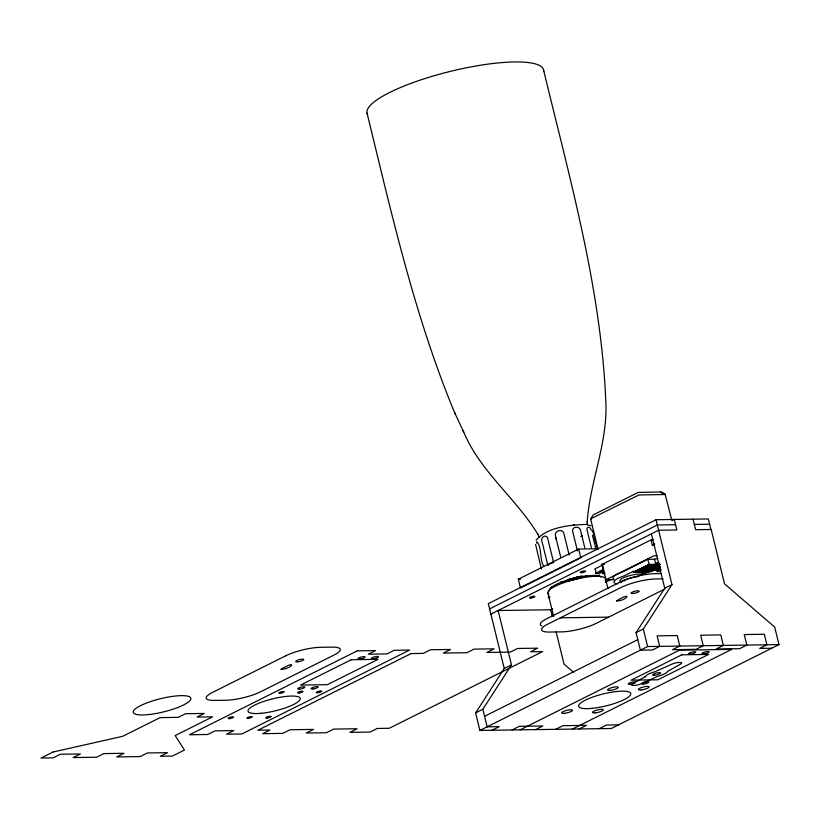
<?xml version="1.0" encoding="UTF-8"?>
<svg xmlns="http://www.w3.org/2000/svg" width="820" height="820" viewBox="0 0 820 820"><rect width="100%" height="100%" fill="white"/><g stroke="black" fill="none" stroke-linecap="round" stroke-linejoin="round"><path stroke-width="1.23" d="M658.337 567.614L657.876 567.255A3.003 0.687 -13.8 0 0 656.656 567.307L656.123 567.389M614.016 579.72L606.093 579.75L653.386 556.001L657.148 555.653M652.043 568.486L650.537 568.362M648.169 571.048C646.775 569.89 653.089 570.515 648.446 570.443M536.065 540.257C547.34 527.045 569.633 524.974 586.269 524.4M647.257 567.348L646.262 567.829M649.399 568.537L649.266 569.141M660.705 492.195L665.481 494.532L660.756 491.969L638.155 492.43L593.27 514.868L590.605 518.875L598.118 549.451M653.745 567.594L652.638 567.225L650.403 568.096M656.851 565.595L655.436 565.974L655.979 565.943M649.05 568.926C649.901 569.582 653.643 568.711 652.74 567.778M592.183 530.478L592.983 531.596M595.894 573.498L595.279 568.691L602.567 565.041L603.715 569.398C599.358 571.13 590.697 575.476 600.609 572.903A4.079 0.933 -13.8 0 1 604.022 570.935M649.87 568.977L650.188 568.414M648.487 565.861C648.61 566.466 649.163 564.385 649.389 566.138L652.33 565.287M648.62 570.894L649.522 570.761M649.881 570.638L651.059 569.961L649.543 570.843M639.866 570.689L638.688 571.048M652.853 568.977L653.643 568.834M653.673 568.649L655.2 568.854M640.635 570.382L638.606 570.771M693.033 519.183L695.616 529.699L711.165 529.474L724.511 583.819L774.695 627.064L779 644.602L611.279 728.498L479.905 730.446L475.6 712.918L504.249 668.505L511.485 664.876L498.14 610.531L550.681 609.752L552.198 615.922M475.6 712.918L482.836 709.29L511.485 664.876M654.104 565.974L656.236 565.226L654.503 565.974M771.764 648.22L759.699 648.394L766.936 644.776L764.353 634.26L744.242 634.557L746.825 645.073L739.589 648.692L716.126 649.04L723.363 645.422L720.78 634.905L700.669 635.203L703.263 645.719L696.016 649.337L672.554 649.686L679.8 646.068L677.217 635.551L657.107 635.848L659.69 646.365L652.453 649.993L640.389 650.168L636.074 632.64L664.723 588.217L671.97 584.598L656.031 519.726L488.31 603.633L504.249 668.505M636.074 632.64L643.321 629.012L671.97 584.598M656.348 565.861L655.938 565.451L657.701 565.257M643.905 568.383L646.262 567.471M656.82 565.636L656.266 565.39L657.343 565.195M645.535 568.742L646.97 569.162L649.317 568.229M635.008 571.612L650.291 571.755L635.316 571.889M548.108 564.806L547.811 565.39M647.113 567.563L646.006 567.204M652.228 568.28L651.398 568.742M655.662 565.81L655.723 566.056M653.827 568.516L652.843 568.885L653.458 569.152M665.266 494.829L671.734 520.034M648.333 570.751L649.604 570.689M658.204 567.655L655.18 568.772M645.555 568.834L647.739 567.645M638.298 571.109L641.178 570.136L639.969 570.043M643.259 568.024L643.31 568.608M652.453 570.874L653.068 570.443M652.474 570.966L653.673 570.023L653.12 570.33M641.834 571.048L642.316 571.345M653.755 565.872L655.313 565.564L654.647 565.492M658.306 568.076L659.126 567.317L658.122 567.009A4.11 0.943 -13.8 0 0 656.523 567.132M658.665 567.881L658.942 567.122M652.986 569.9L649.645 571.007L653.099 570.249M651.654 570.566L652.259 570.146M653.95 567.071L654.555 567.368L653.724 567.501M649.993 567.717L650.793 567.173M643.854 568.147L644.643 567.758M638.216 570.659L638.175 571.191M638.032 570.884L638.595 570.474M657.302 565.349L656.635 565.349M635.028 571.694L648.251 564.959M648.077 568.004C643.3 569.213 650.024 568.926 647.851 568.086M645.77 568.68L648.189 567.491M548.744 564.355L549.554 563.945M652.864 568.25L650.588 569.018M643.526 567.881L642.993 568.373L643.556 568.619M649.788 568.403L650.906 567.778M522.494 586.987L520.485 587.991L518.332 579.227L578.664 549.041L597.431 548.764M523.498 586.484L535.573 580.447M536.577 579.945L543.609 576.419M544.613 575.917L553.664 571.386M554.668 570.884L561.71 567.368M562.715 566.866L574.779 560.829M575.794 560.326L579.812 558.317M489.601 608.891L657.322 524.995L675.557 524.718M672.195 520.495L674.265 519.46L676.848 529.976L658.614 530.253L490.893 614.149M652.576 539.13L601.9 564.478L604.453 564.437M653.56 539.539L651.295 540.677L652.3 545.085L654.76 545.054M652.3 545.085L654.596 543.947M601.982 571.376L602.526 573.569L603.961 572.852A4.079 0.933 -13.8 0 0 604.709 572.688M657.845 558.43A9.276 2.122 -13.8 0 0 654.524 559.209L647.82 559.301L623.261 571.591A18.173 4.151 -13.8 0 0 613.749 578.93M550.415 609.752L552.701 608.614M605.314 582.292L611.023 579.432M643.567 570.546L646.119 570.002L643.105 571.509L644.079 570.71L643.024 571.335L633.163 571.366L624.297 575.794A18.173 4.151 -13.8 0 0 617.696 583.819M633.163 571.366L633.378 572.237L649.071 564.385L660.008 564.375M635.244 571.56L649.727 564.631M635.51 571.56L639.016 569.808L660.52 569.377M641.117 569.193C653.94 566.589 641.527 570.238 641.588 568.967L644.807 568.486L643.864 568.526M652.915 565.277L649.973 566.036M650.537 565.687L651.756 565.574M640.317 571.048L643.105 569.951L639.846 571.079M651.059 566.025L652.792 565.277M640.943 571.14L643.126 570.043M649.932 565.339L654.493 565.154L651.664 565.923M652.935 565.37L654.073 565.349L652.453 565.564M642.808 570.607L645.658 569.92M655.282 565.482L656.236 565.226M647.41 570.443L645.699 571.079M646.16 570.802L648.938 569.869L646.929 570.751M658.429 565.349L659.147 565.421M653.878 568.086L656.338 567.819L655.887 568.147L653.878 568.086L655.908 567.327M658.224 565.451L659.126 565.339M653.899 568.178L655.354 567.348M654.975 567.932L656.143 567.481M659.731 565.749L658.993 566.005M657.138 569.07L660.489 568.055L657.138 569.07L660.1 567.491M658.357 568.649L660.715 567.809M656.933 570.607L658.296 569.818M657.794 571.232L660.633 569.828M658.04 571.222L660.951 569.767M660.869 570.197L657.517 571.878L657.302 571.007M664.774 589.037L596.13 623.384A25.328 5.781 -13.8 0 1 561.341 631.892L549.697 632.066A25.328 5.781 -13.8 0 1 547.862 624.092L621.088 587.468A25.328 5.781 -13.8 0 1 655.877 578.951L663.154 578.838M484.558 716.311L637.796 639.651M479.905 730.446L647.626 646.549L779 644.602M491.969 730.271L499.206 726.643L487.141 726.827L482.836 709.29M512.08 729.974L519.316 726.346L542.778 725.997L535.542 729.626M520.126 729.851L679.39 650.178L731.676 649.399L572.401 729.072M555.642 729.328L562.889 725.7L586.351 725.351L579.104 728.98M599.215 728.672L606.451 725.054L618.516 724.88M648.702 567.512L647.482 567.973M652.341 567.46L650.209 568.506M641.855 571.14L644.1 570.792M646.488 568.598L646.109 568.977M657.66 567.993L655.6 568.701M640.594 570.546L640.061 570.771M658.286 567.993L657.404 568.465M648.374 568.455L647.38 568.813M637.068 576.685L647.851 571.847A5.566 1.271 -13.8 0 1 655.098 570.166L655.897 570.146A5.566 1.271 -13.8 0 1 657.138 571.407L657.999 571.355M643.546 567.973L644.305 567.583M549.595 563.924L551.604 563.186M649.87 570.484L648.815 570.792M644.776 568.393L643.474 569.254M641.619 571.038L642.829 570.689M651.777 570.73L654.329 569.787M648.569 568.629L645.832 569.152M647.954 567.86L650.157 567.44M643.895 567.819L644.735 567.45M640.328 570.894L639.723 571.12L641.076 570.751M645.555 571.038L646.037 570.864M651.716 568.537L650.065 568.906M639.21 570.474L640.02 570.249M649.132 570.064L651.029 569.972M638.954 570.412L640.871 570.054M657.384 568.373L654.903 568.988M651.408 567.676L653.643 567.358M646.898 568.424L647.872 568.168M648.558 564.826L649.707 564.549M649.03 564.867L645.022 566.702M641.927 570.925L642.542 570.74M580.263 576.224L581.114 575.968M582.753 576.152L567.307 579.976M648.21 567.573L649.86 567.235M578.079 576.86L576.029 577.403M649.153 570.156L650.865 569.838M577.28 576.952L576.122 577.259M575.066 577.659L572.944 578.161M645.976 568.219L644.797 568.26M552.516 562.92L553.08 562.786M652.71 567.368L651.603 567.809L652.453 567.87M650.947 568.116L652.115 567.891M644.756 567.543L645.627 567.348M574.266 577.721L573.088 578.008M648.569 567.471L649.45 567.286M649.491 570.054L650.649 569.91M569.213 578.951L571.212 578.541M571.079 578.448L569.234 578.817M644.807 568.486L643.536 568.537M649.081 567.512L649.727 567.419M651.203 568.178L652.095 568.086M654.216 565.544L654.965 565.574M655.887 567.245L656.543 567.225A4.11 0.943 -13.8 0 1 658.142 567.091M655.457 568.998L653.13 569.018M649.778 565.359L650.629 565.4L649.389 566.138M647.031 568.977L646.232 569.029M573.201 525.005L574.174 524.872M645.596 567.255L647.205 567.358M649.85 565.267L650.424 565.308M653.068 567.143L654.555 567.276L653.643 567.665M648.815 571.007L647.943 570.945M655.918 569.777L656.595 569.828M581.564 535.86L581.995 535.819M649.583 564.744L660.12 564.58M648.446 567.86L649.112 567.922M582.507 536.167L582.087 536.198A28.649 5.853 -15.1 0 0 580.745 536.341M649.973 567.624L650.598 567.686M646.242 567.737L646.918 567.799M643.874 568.291L645.473 568.106M653.868 569.152L654.391 569.131M656.031 519.726L708.316 518.957L710.899 529.474M694.325 524.441L709.607 524.216M654.524 559.209L655.559 563.412L659.126 563.361M649.799 564.642L660.028 564.457M650.557 565.779L651.551 565.677M652.279 565.749L653.294 565.739L651.47 566.025M654.524 565.974L653.571 565.984M649.768 566.138L651.039 565.933M654.555 566.066L653.468 565.974M660.038 566.487L644.786 566.825L659.485 566.815M659.823 566.692L644.807 566.917L639.251 569.695L660.53 569.172M647.913 571.14L648.128 572.022A3.71 0.851 -13.8 0 1 643.034 573.262A3.71 0.851 -13.8 0 1 642.767 572.093L642.552 571.222A3.71 0.851 -13.8 0 0 642.818 572.391A3.71 0.851 -13.8 0 0 647.913 571.14L650.26 571.109M641.752 571.438L643.075 571.417M633.378 572.237L642.767 572.093M602.526 573.569L605.037 573.528M661.135 573.59L654.585 573.692A25.328 5.781 -13.8 0 0 619.797 582.21L546.571 618.833A25.328 5.781 -13.8 0 0 541.835 626.008M518.332 579.227L520.679 579.186M560.347 617.849L608.604 617.142M648.62 566.066L649.368 566.056M645.965 567.389L646.519 567.553M656.277 569.736L656.799 569.849M648.784 567.829L649.317 567.952M652.433 567.778L653.14 568.034M595.412 569.275L594.818 569.111M586.402 524.421L590.912 525.856M590.984 519.296L590.605 518.875L638.923 494.962L665.43 494.491L660.91 492.02M573.682 672.42L564.037 664.097L556.144 631.984M463.023 430.602L463.73 432.119C480.428 471.736 515.76 498.078 537.797 534.138L537.551 533.605L539.211 537.11M367.032 113.139C391.755 214.04 414.561 316.253 454.557 412.481L455.305 414.079M454.557 412.481L463.73 432.119M591.179 530.222C591.056 526.583 585.798 526.02 587.089 530.181L591.394 547.719M580.437 530.089C579.504 525.692 571.643 526.553 572.626 531.257L577.475 550.999M601.726 564.129L606.093 579.75M543.547 69.925C569.387 177.253 600.035 284.899 605.549 395.722L605.58 397.403C609.137 440.207 590.041 479.905 587.212 522.043L587.202 521.458L587.335 524.759M593.024 531.76L597.278 549.082M651.377 533.871L664.723 588.217M647.82 559.301L649.071 564.385M643.321 629.012L647.626 646.549M605.539 578.879L607.989 588.822M603.418 570.659L603.961 572.852M592.46 535.327L594.623 544.101M594.889 545.208L595.433 547.411M580.488 530.284L584.793 547.811M578.664 549.041L580.816 557.815M569.172 555.037L563.729 532.897A3.628 3.536 -12.5 0 0 563.504 532.364C561.362 528.551 554.361 531.165 555.365 535.47L560.757 557.415M553.643 562.653L547.668 538.33C546.438 533.584 540.114 537.305 541.918 541.21L547.883 565.534M543.691 565.964C539.632 560.993 541.969 545.331 536.618 541.835A5.33 0.953 69.8 0 0 536.598 542.348L536.68 543.076M547.903 592.993L553.705 616.589M541.405 568.977L535.583 544.429M555.899 537.643L556.431 539.816M549.461 590.82A26.875 6.14 -13.8 0 1 571.919 578.776A26.875 6.14 -13.8 0 1 601.193 577.085M599.287 574.892A26.875 6.14 -13.8 0 1 597.298 576.532M552.188 587.448A26.875 6.14 -13.8 0 1 550.886 587.202M549.769 597.718A2.778 0.635 -13.8 0 1 548.252 597.493A2.778 0.635 -13.8 0 1 549.749 596.55M602.331 571.981A2.778 0.635 -13.8 0 1 599.82 572.411M586.997 575.722A26.875 6.14 -13.8 0 1 560.675 582.087M367.585 114.523A90.866 20.746 -13.8 0 1 450.651 71.309A90.866 20.746 -13.8 0 1 543.65 71.432M548.887 594.233A29.674 6.775 -13.8 0 1 575.209 579.33A29.674 6.775 -13.8 0 1 605.211 580.447M624.389 580.909A9.922 2.265 -13.8 0 1 625.117 580.519M620.658 582.753A12.054 2.757 -13.8 0 1 638.308 576.593M620.996 581.605A12.054 2.757 -13.8 0 1 627.146 576.399A12.054 2.757 -13.8 0 1 642.614 574.4M655.559 563.412A9.276 2.122 -13.8 0 1 658.88 562.633M281.075 669.294C291.602 669.233 298.306 658.839 281.075 669.294M616.476 600.937C626.572 601.091 633.891 590.41 616.517 600.886M644.92 676.848L632.517 683.849A5.566 1.271 -13.8 0 0 633.276 685.418L634.075 685.407A5.566 1.271 -13.8 0 0 641.322 683.726L657.005 676.674A5.566 1.271 -13.8 0 1 659.28 675.844A11.121 2.542 -13.8 0 0 667.306 671.836A5.566 1.271 -13.8 0 1 668.279 671.026L680.682 664.026A5.566 1.271 -13.8 0 0 679.923 662.468L679.124 662.478A5.566 1.271 -13.8 0 0 671.887 664.159L656.195 671.211A5.566 1.271 -13.8 0 1 653.919 672.031A11.121 2.542 -13.8 0 0 645.893 676.049A5.566 1.271 -13.8 0 1 644.92 676.848M53.064 752.012L41 758.049L53.064 757.864L60.301 754.246L80.411 753.949L73.175 757.567L96.637 757.219L103.873 753.601L123.984 753.303L116.737 756.921L140.2 756.573L147.446 752.955L167.546 752.657L160.31 756.276L172.374 756.091L184.438 750.054L175.193 735.55L212.595 716.844L197.046 717.069L204.293 713.451L185.525 713.728L178.278 717.346L160.054 717.623L122.641 736.329L53.064 752.012M285.688 655.816L212.462 692.449A25.328 5.781 -13.8 0 0 214.286 700.413L225.93 700.239A25.328 5.781 -13.8 0 0 260.719 691.731L333.945 655.098A25.328 5.781 -13.8 0 0 332.11 647.123L320.466 647.298A25.328 5.781 -13.8 0 0 285.688 655.816M357.253 650.854L189.543 734.751L207.767 734.484L215.014 730.866L233.782 730.589L226.535 734.207L241.818 733.982L409.539 650.075L394.256 650.301L387.019 653.929L368.252 654.206L375.488 650.588L357.253 650.854M351.226 659.731L300.55 685.079L327.354 684.679L378.03 659.331L351.226 659.731M411.148 653.571L257.91 730.23L269.975 730.046L262.738 733.664L282.838 733.367L290.085 729.749L313.537 729.4L306.301 733.018L326.411 732.721L333.648 729.103L357.11 728.755L349.873 732.373L369.974 732.075L377.22 728.457L389.285 728.273L542.522 651.623L530.458 651.797L537.694 648.179L517.594 648.476L510.347 652.095L486.885 652.443L494.132 648.825L474.021 649.122L466.785 652.74L443.323 653.089L450.559 649.471L430.449 649.768L423.212 653.386L411.148 653.571M681.809 654.821L631.133 680.18L657.937 679.78L708.623 654.432L681.809 654.821M148.963 714.538A29.674 6.775 -13.8 0 0 190.875 698.24A29.674 6.775 -13.8 0 0 146.339 703.099A29.674 6.775 -13.8 0 0 148.963 714.538M297.762 661.801A4.151 0.943 -13.8 0 0 303.779 659.546A4.151 0.943 -13.8 0 0 297.701 660.131A4.151 0.943 -13.8 0 0 297.762 661.801M299.054 692.982A2.778 0.635 -13.8 0 0 302.98 691.455A2.778 0.635 -13.8 0 0 298.798 691.906A2.778 0.635 -13.8 0 0 299.054 692.982M248.368 718.33A2.778 0.635 -13.8 0 0 252.304 716.803A2.778 0.635 -13.8 0 0 248.122 717.254A2.778 0.635 -13.8 0 0 248.368 718.33M229.6 718.607A2.778 0.635 -13.8 0 0 233.536 717.08A2.778 0.635 -13.8 0 0 229.354 717.541A2.778 0.635 -13.8 0 0 229.6 718.607M267.135 718.053A2.778 0.635 -13.8 0 0 271.071 716.526A2.778 0.635 -13.8 0 0 266.889 716.977A2.778 0.635 -13.8 0 0 267.135 718.053M280.276 693.259A2.778 0.635 -13.8 0 0 284.212 691.731A2.778 0.635 -13.8 0 0 280.03 692.182A2.778 0.635 -13.8 0 0 280.276 693.259M317.822 692.705A2.778 0.635 -13.8 0 0 321.747 691.178A2.778 0.635 -13.8 0 0 317.576 691.629A2.778 0.635 -13.8 0 0 317.822 692.705M261.108 713.297A26.875 6.14 -13.8 0 0 300.274 698.722A26.875 6.14 -13.8 0 0 261.016 702.391A26.875 6.14 -13.8 0 0 261.108 713.297M359.908 658.972A3.71 0.851 -13.8 0 0 365.146 656.933A3.71 0.851 -13.8 0 0 359.58 657.548A3.71 0.851 -13.8 0 0 359.908 658.972M373.315 658.778A3.71 0.851 -13.8 0 0 378.553 656.738A3.71 0.851 -13.8 0 0 372.987 657.343A3.71 0.851 -13.8 0 0 373.315 658.778M299.577 689.159A3.71 0.851 -13.8 0 0 304.814 687.119A3.71 0.851 -13.8 0 0 299.249 687.724A3.71 0.851 -13.8 0 0 299.577 689.159M312.984 688.954A3.71 0.851 -13.8 0 0 318.221 686.914A3.71 0.851 -13.8 0 0 312.656 687.529A3.71 0.851 -13.8 0 0 312.984 688.954M581.636 572.657A2.778 0.635 -13.8 0 0 585.572 571.13A2.778 0.635 -13.8 0 0 581.39 571.581A2.778 0.635 -13.8 0 0 581.636 572.657M530.96 598.005A2.778 0.635 -13.8 0 0 534.886 596.478A2.778 0.635 -13.8 0 0 530.714 596.929A2.778 0.635 -13.8 0 0 530.96 598.005M633.173 593.454A4.151 0.943 -13.8 0 0 639.19 591.199A4.151 0.943 -13.8 0 0 633.101 591.784A4.151 0.943 -13.8 0 0 633.173 593.454M654.647 675.249A4.151 0.943 -13.8 0 0 660.633 672.984A4.151 0.943 -13.8 0 0 654.524 673.589A4.151 0.943 -13.8 0 0 654.647 675.249M592.122 708.347A26.875 6.14 -13.8 0 0 630.846 693.699A26.875 6.14 -13.8 0 0 591.179 697.635A26.875 6.14 -13.8 0 0 592.122 708.347M564.56 713.318A5.566 1.271 -13.8 0 0 572.452 710.264A5.566 1.271 -13.8 0 0 564.129 711.165A5.566 1.271 -13.8 0 0 564.56 713.318M610.408 690.378A5.566 1.271 -13.8 0 0 618.3 687.334A5.566 1.271 -13.8 0 0 609.977 688.226A5.566 1.271 -13.8 0 0 610.408 690.378M641.24 689.928A5.566 1.271 -13.8 0 0 649.132 686.873A5.566 1.271 -13.8 0 0 640.809 687.765A5.566 1.271 -13.8 0 0 641.24 689.928M595.392 712.867A5.566 1.271 -13.8 0 0 603.284 709.812A5.566 1.271 -13.8 0 0 594.961 710.704A5.566 1.271 -13.8 0 0 595.392 712.867M690.491 654.073A3.71 0.851 -13.8 0 0 695.729 652.033A3.71 0.851 -13.8 0 0 690.163 652.638A3.71 0.851 -13.8 0 0 690.491 654.073M703.898 653.868A3.71 0.851 -13.8 0 0 709.136 651.838A3.71 0.851 -13.8 0 0 703.57 652.443A3.71 0.851 -13.8 0 0 703.898 653.868M630.16 684.249A3.71 0.851 -13.8 0 0 635.397 682.209A3.71 0.851 -13.8 0 0 629.832 682.824A3.71 0.851 -13.8 0 0 630.16 684.249M643.567 684.054A3.71 0.851 -13.8 0 0 648.804 682.014A3.71 0.851 -13.8 0 0 643.239 682.619A3.71 0.851 -13.8 0 0 643.567 684.054"/></g></svg>
